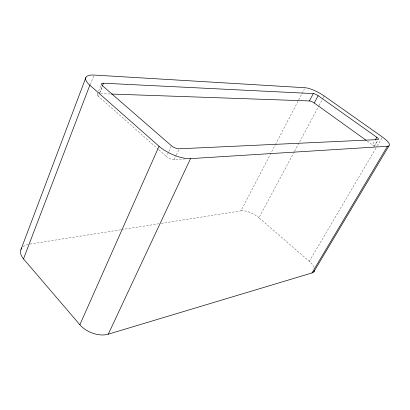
<?xml version="1.0" encoding="UTF-8"?>
<svg xmlns="http://www.w3.org/2000/svg" width="410" height="410" viewBox="0 0 410 410"><rect width="100%" height="100%" fill="white"/><g stroke="black" fill="none" stroke-linecap="round" stroke-linejoin="round"><path stroke-width="0.31" stroke-dasharray="2.05 1.54" d="M90.385 84.619L93.808 75.655M97.395 94.336L101.009 85.039M99.615 93.044L102.1 86.684M158.419 149.435L98.41 96.273L99.548 93.357M99.773 92.773L102.505 85.782M185.079 158.936L174.214 159.618A5.863 2.347 24.5 0 1 166.516 156.605L168.582 152.033M168.838 151.459L171.421 145.745M174.214 159.618L176.039 155.631M176.3 155.062L179.165 148.799M161.386 223.373L240.936 210.842L275.192 145.032M275.489 144.463L301.775 93.972M302.073 93.403L304.435 88.862M314.106 267.407A15.093 6.642 30.6 0 0 309.278 261.334L258.946 217.746L294.288 151.777M294.59 151.213L318.755 106.108M319.057 105.544L322.983 98.215M323.285 97.652L324.192 95.96M374.048 146.401A4.095 1.122 28.9 0 0 372.434 144.812L374.945 140.522M373.91 146.595L377.39 140.671M374.458 146.242L377.928 140.328M309.278 261.334L376.959 146.421M377.282 145.873L382.463 137.073M30.073 244.063L120.981 229.738M121.616 229.641L158.865 223.773M100.67 93.67L110.885 94.023M367.242 141.076L372.434 144.812M158.895 149.855L166.516 156.605M98.41 96.273A5.535 1.994 22.2 0 1 97.754 93.926M240.936 210.842A14.263 6.094 28 0 1 258.946 217.746M23.139 246.682A19.875 11.178 18.7 0 1 28.275 244.386"/><path stroke-width="0.61" d="M20.977 249.475L85.854 77.557M23.508 258.894L89.821 85.198A22.294 7.734 22.4 0 1 94.039 75.056L305.025 87.73A15.503 3.946 27.4 0 1 324.192 95.96L382.463 137.073A16.477 4.341 28.9 0 1 387.445 146.283L311.959 272.957L108.271 334.186A20.884 12.961 22.7 0 1 79.873 324.761L23.508 258.894A19.875 11.178 18.7 0 1 21.889 247.937M102.326 86.105L103.453 83.215L313.296 93.608A3.874 0.989 27.4 0 1 318.134 95.679L376.831 137.304A4.12 1.087 28.9 0 1 378.025 139.59L179.165 148.799A5.904 2.276 24.6 0 1 171.421 145.745L102.505 85.782A5.571 1.932 22.4 0 1 103.453 83.215M79.873 324.761L159.039 146.252L89.821 85.198M108.271 334.186L190.501 158.619L387.445 146.283M111.52 94.049L309.422 100.952L313.296 93.608M366.202 140.333L314.239 103.007L318.134 95.679M375.258 139.984L376.831 137.304M313.676 272.009L388.962 145.857M309.422 100.952A3.859 1.02 27.4 0 1 314.239 103.007M314.531 270.492A15.093 6.642 30.6 0 1 311.959 272.957M190.501 158.619A23.631 9.117 24.6 0 1 159.039 146.252"/></g></svg>
